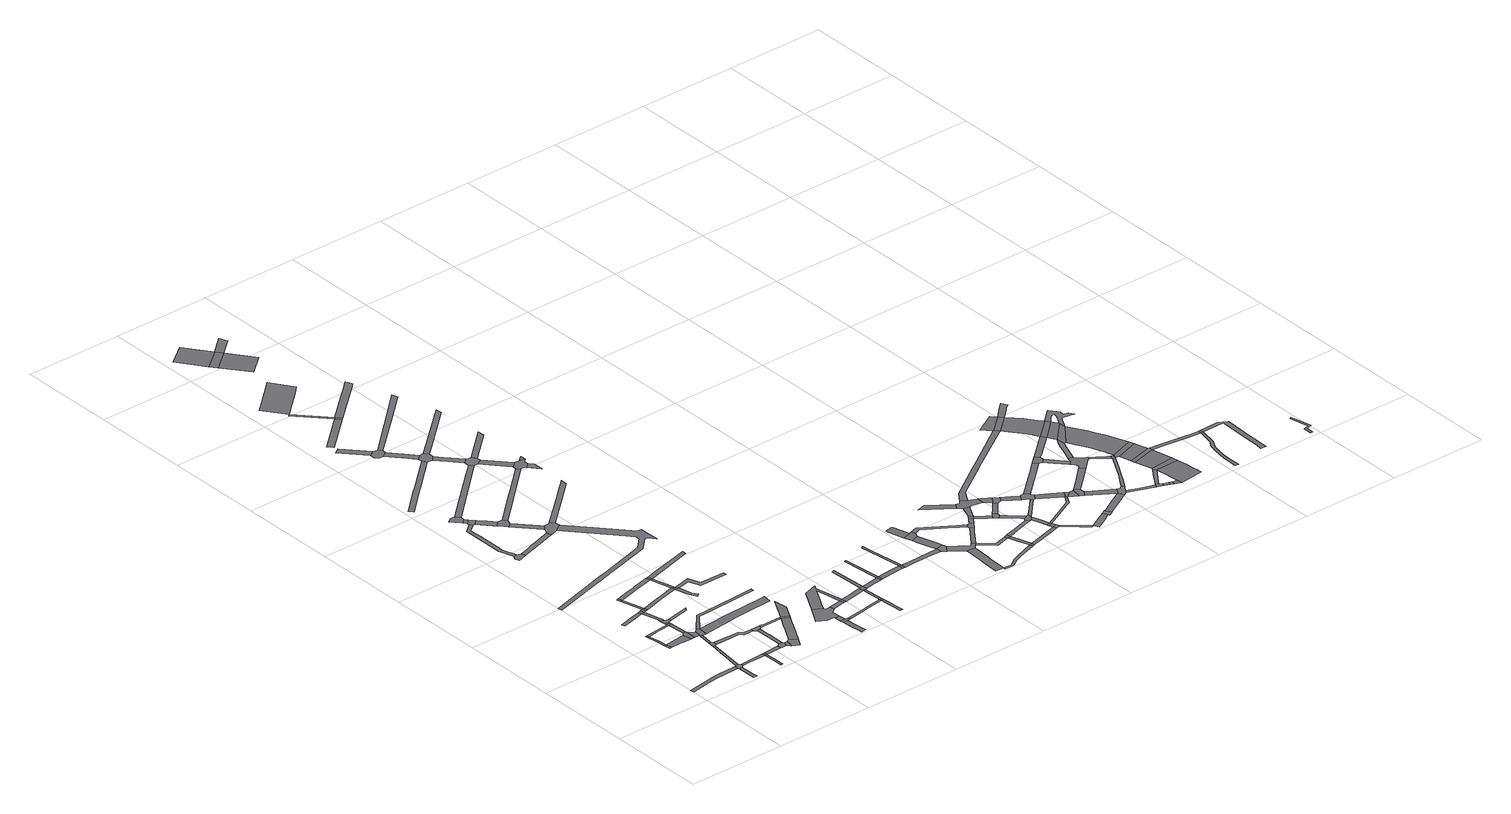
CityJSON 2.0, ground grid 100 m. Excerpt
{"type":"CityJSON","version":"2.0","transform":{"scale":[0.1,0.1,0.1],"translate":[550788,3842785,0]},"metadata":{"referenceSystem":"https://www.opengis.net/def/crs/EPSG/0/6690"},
"CityObjects":{
"road1":{"type":"Road","attributes":{"RoadStructureAttribute.sectionType":"1"},"geometry":[{"type":"MultiSurface","lod":"1","boundaries":[[[0,1,2,3,4,5,6,7,8,9,10,11,12]]]}]},
"road2":{"type":"Road","geometry":[{"type":"MultiSurface","lod":"1","boundaries":[[[13,14,15,16]]]}]},
"road3":{"type":"Road","attributes":{"RoadStructureAttribute.sectionType":"1"},"geometry":[{"type":"MultiSurface","lod":"1","boundaries":[[[17,18,19,20,21]]]}]},
"road4":{"type":"Road","attributes":{"RoadStructureAttribute.sectionType":"1"},"geometry":[{"type":"MultiSurface","lod":"1","boundaries":[[[22,23,24,25,14,13]]]}]},
"road5":{"type":"Road","geometry":[{"type":"MultiSurface","lod":"1","boundaries":[[[26,27,24,23]]]}]},
"road6":{"type":"Road","geometry":[{"type":"MultiSurface","lod":"1","boundaries":[[[28,29,12,11,19,18,30,31,32]]]}]},
"road7":{"type":"Road","attributes":{"RoadStructureAttribute.sectionType":"1"},"geometry":[{"type":"MultiSurface","lod":"1","boundaries":[[[33,34,35,36,37,13,16,38,39,40,41,42,43]]]}]},
"road8":{"type":"Road","attributes":{"RoadStructureAttribute.sectionType":"1"},"geometry":[{"type":"MultiSurface","lod":"1","boundaries":[[[44,45,28,32,46,47]]]}]},
"road9":{"type":"Road","attributes":{"RoadStructureAttribute.sectionType":"1"},"geometry":[{"type":"MultiSurface","lod":"1","boundaries":[[[48,49,50,26,23,51,52,53]]]}]},
"road10":{"type":"Road","attributes":{"RoadStructureAttribute.sectionType":"1"},"geometry":[{"type":"MultiSurface","lod":"1","boundaries":[[[54,55,56,57,58,59]]]}]},
"road11":{"type":"Road","attributes":{"RoadStructureAttribute.sectionType":"1"},"geometry":[{"type":"MultiSurface","lod":"1","boundaries":[[[60,61,62,31,30,63,64,65]]]}]},
"road12":{"type":"Road","attributes":{"RoadStructureAttribute.sectionType":"1"},"geometry":[{"type":"MultiSurface","lod":"1","boundaries":[[[66,67,68,33,43,69,70]]]}]},
"road13":{"type":"Road","geometry":[{"type":"MultiSurface","lod":"1","boundaries":[[[71,44,47,72,73,74]]]}]},
"road14":{"type":"Road","attributes":{"RoadStructureAttribute.sectionType":"1"},"geometry":[{"type":"MultiSurface","lod":"1","boundaries":[[[75,76,71,74,77,78]]]}]},
"road15":{"type":"Road","attributes":{"RoadStructureAttribute.sectionType":"1"},"geometry":[{"type":"MultiSurface","lod":"1","boundaries":[[[79,53,67,66]]]}]},
"road16":{"type":"Road","geometry":[{"type":"MultiSurface","lod":"1","boundaries":[[[70,69,80,81]]]}]},
"road17":{"type":"Road","geometry":[{"type":"MultiSurface","lod":"1","boundaries":[[[82,48,53,79]]]}]},
"road18":{"type":"Road","attributes":{"RoadStructureAttribute.sectionType":"1"},"geometry":[{"type":"MultiSurface","lod":"1","boundaries":[[[83,84,48,82]]]}]},
"road19":{"type":"Road","attributes":{"RoadStructureAttribute.sectionType":"1"},"geometry":[{"type":"MultiSurface","lod":"1","boundaries":[[[65,85,86,87,88,89,90,91]]]}]},
"road20":{"type":"Road","attributes":{"RoadStructureAttribute.sectionType":"1"},"geometry":[{"type":"MultiSurface","lod":"1","boundaries":[[[92,93,94,95,59,96,97,98,99]]]}]},
"road21":{"type":"Road","geometry":[{"type":"MultiSurface","lod":"1","boundaries":[[[98,84,83,100,101,99]]]}]},
"road22":{"type":"Road","geometry":[{"type":"MultiSurface","lod":"1","boundaries":[[[102,54,59,95]]]}]},
"road23":{"type":"Road","geometry":[{"type":"MultiSurface","lod":"1","boundaries":[[[103,81,80,75,78,104,105]]]}]},
"road24":{"type":"Road","geometry":[{"type":"MultiSurface","lod":"1","boundaries":[[[106,60,65,91]]]}]},
"road25":{"type":"Road","attributes":{"RoadStructureAttribute.sectionType":"1"},"geometry":[{"type":"MultiSurface","lod":"1","boundaries":[[[107,102,95,108]]]}]},
"road26":{"type":"Road","geometry":[{"type":"MultiSurface","lod":"1","boundaries":[[[109,107,108,110]]]}]},
"road27":{"type":"Road","attributes":{"RoadStructureAttribute.sectionType":"1"},"geometry":[{"type":"MultiSurface","lod":"1","boundaries":[[[111,112,107,109]]]}]},
"road28":{"type":"Road","geometry":[{"type":"MultiSurface","lod":"1","boundaries":[[[113,114,112,111]]]}]},
"road29":{"type":"Road","attributes":{"RoadStructureAttribute.sectionType":"1"},"geometry":[{"type":"MultiSurface","lod":"1","boundaries":[[[115,116,106,91,117,118]]]}]},
"road30":{"type":"Road","attributes":{"RoadStructureAttribute.sectionType":"1"},"geometry":[{"type":"MultiSurface","lod":"1","boundaries":[[[119,120,121,122,123,124,73,72,125,126,127,128,129,130]]]}]},
"road31":{"type":"Road","attributes":{"RoadStructureAttribute.sectionType":"1"},"geometry":[{"type":"MultiSurface","lod":"1","boundaries":[[[131,132,101,100]]]}]},
"road32":{"type":"Road","geometry":[{"type":"MultiSurface","lod":"1","boundaries":[[[133,134,135,136,137,138]]]}]},
"road33":{"type":"Road","geometry":[{"type":"MultiSurface","lod":"1","boundaries":[[[139,115,118,140,141,142,143]]]}]},
"road34":{"type":"Road","attributes":{"RoadStructureAttribute.sectionType":"1"},"geometry":[{"type":"MultiSurface","lod":"1","boundaries":[[[142,141,144,145]]]}]},
"road35":{"type":"Road","attributes":{"RoadStructureAttribute.sectionType":"1"},"geometry":[{"type":"MultiSurface","lod":"1","boundaries":[[[146,147,148,149,150,151,152,139,143]]]}]},
"road36":{"type":"Road","attributes":{"RoadStructureAttribute.sectionType":"1"},"geometry":[{"type":"MultiSurface","lod":"1","boundaries":[[[153,154,155,156,157,158,109,110,159,160,161,162]]]}]},
"road37":{"type":"Road","attributes":{"RoadStructureAttribute.sectionType":"1"},"geometry":[{"type":"MultiSurface","lod":"1","boundaries":[[[163,164,165,166,167,134,133,168,169,170,171,172]]]}]},
"road38":{"type":"Road","attributes":{"RoadStructureAttribute.sectionType":"1"},"geometry":[{"type":"MultiSurface","lod":"1","boundaries":[[[173,174,175,176,113,111,177,178,179]]]}]},
"road39":{"type":"Road","geometry":[{"type":"MultiSurface","lod":"1","boundaries":[[[180,145,144,181,182]]]}]},
"road40":{"type":"Road","geometry":[{"type":"MultiSurface","lod":"1","boundaries":[[[130,129,150,149,183,184]]]}]},
"road41":{"type":"Road","geometry":[{"type":"MultiSurface","lod":"1","boundaries":[[[185,186,187,188,189,190]]]}]},
"road42":{"type":"Road","attributes":{"RoadStructureAttribute.sectionType":"1"},"geometry":[{"type":"MultiSurface","lod":"1","boundaries":[[[191,192,193,194,195,196,197,198,199,105,104]]]}]},
"road43":{"type":"Road","attributes":{"RoadStructureAttribute.sectionType":"1"},"geometry":[{"type":"MultiSurface","lod":"1","boundaries":[[[200,201,202,203,204,205,206,207,103,105]]]}]},
"road44":{"type":"Road","attributes":{"RoadStructureAttribute.sectionType":"1"},"geometry":[{"type":"MultiSurface","lod":"1","boundaries":[[[188,187,208,209]]]}]},
"road45":{"type":"Road","attributes":{"RoadStructureAttribute.sectionType":"1"},"geometry":[{"type":"MultiSurface","lod":"1","boundaries":[[[210,211,212,138,137,213,214,215]]]}]},
"road46":{"type":"Road","geometry":[{"type":"MultiSurface","lod":"1","boundaries":[[[209,208,163,172,216,217]]]}]},
"road47":{"type":"Road","attributes":{"RoadStructureAttribute.sectionType":"1"},"geometry":[{"type":"MultiSurface","lod":"1","boundaries":[[[218,219,184,183,220,221,222]]]}]},
"road48":{"type":"Road","attributes":{"RoadStructureAttribute.sectionType":"1"},"geometry":[{"type":"MultiSurface","lod":"1","boundaries":[[[221,223,224,225,226,180,182,227,228,229,230]]]}]},
"road49":{"type":"Road","attributes":{"RoadStructureAttribute.sectionType":"1"},"geometry":[{"type":"MultiSurface","lod":"1","boundaries":[[[231,232,233,234,235,236,237,238,239,240,241,242,243,244,245,246,247,248,249,250,251,252]]]}]},
"road50":{"type":"Road","geometry":[{"type":"MultiSurface","lod":"1","boundaries":[[[162,253,254,255,256,257,258,259,260,261,262]]]}]},
"road51":{"type":"Road","geometry":[{"type":"MultiSurface","lod":"1","boundaries":[[[153,162,262,263]]]}]},
"road52":{"type":"Road","attributes":{"RoadStructureAttribute.sectionType":"1"},"geometry":[{"type":"MultiSurface","lod":"1","boundaries":[[[179,153,263,264]]]}]},
"road53":{"type":"Road","geometry":[{"type":"MultiSurface","lod":"1","boundaries":[[[265,173,179,264]]]}]},
"road54":{"type":"Road","attributes":{"RoadStructureAttribute.sectionType":"1"},"geometry":[{"type":"MultiSurface","lod":"1","boundaries":[[[266,217,216,267,268,269]]]}]},
"road55":{"type":"Road","geometry":[{"type":"MultiSurface","lod":"1","boundaries":[[[262,261,270]]]}]},
"road56":{"type":"Road","geometry":[{"type":"MultiSurface","lod":"1","boundaries":[[[271,269,268,272,273,274,275,276]]]}]},
"road57":{"type":"Road","geometry":[{"type":"MultiSurface","lod":"1","boundaries":[[[277,222,221,230,278]]]}]},
"road58":{"type":"Road","attributes":{"RoadStructureAttribute.sectionType":"1"},"geometry":[{"type":"MultiSurface","lod":"1","boundaries":[[[279,274,273,280,281]]]}]},
"road59":{"type":"Road","attributes":{"RoadStructureAttribute.sectionType":"1"},"geometry":[{"type":"MultiSurface","lod":"1","boundaries":[[[282,283,284,285,286,287,288,289,290,291,292,293]]]}]},
"road60":{"type":"Road","attributes":{"RoadStructureAttribute.sectionType":"1"},"geometry":[{"type":"MultiSurface","lod":"1","boundaries":[[[294,295,277,278]]]}]},
"road61":{"type":"Road","attributes":{"RoadStructureAttribute.sectionType":"1"},"geometry":[{"type":"MultiSurface","lod":"1","boundaries":[[[296,297,298,299,300,301,302,303,263,262,270]]]}]},
"road62":{"type":"Road","geometry":[{"type":"MultiSurface","lod":"1","boundaries":[[[304,305,281,280,306,210,215,307,242,241,308]]]}]},
"road63":{"type":"Road","attributes":{"RoadStructureAttribute.sectionType":"1"},"geometry":[{"type":"MultiSurface","lod":"1","boundaries":[[[309,310,311,265,264]]]}]},
"road64":{"type":"Road","attributes":{"RoadStructureAttribute.sectionType":"1"},"geometry":[{"type":"MultiSurface","lod":"1","boundaries":[[[312,313,314,315,316,317,318,319,320]]]}]},
"road65":{"type":"Road","geometry":[{"type":"MultiSurface","lod":"1","boundaries":[[[321,322,323,324,325,326,327,328,329,330,331,332,333]]]}]},
"road66":{"type":"Road","attributes":{"RoadStructureAttribute.sectionType":"1"},"geometry":[{"type":"MultiSurface","lod":"1","boundaries":[[[334,335,336,337,190,189,338,339,340,341]]]}]},
"road67":{"type":"Road","attributes":{"RoadStructureAttribute.sectionType":"1"},"geometry":[{"type":"MultiSurface","lod":"1","boundaries":[[[327,326,342,343]]]}]},
"road68":{"type":"Road","geometry":[{"type":"MultiSurface","lod":"1","boundaries":[[[342,316,315,344,345,343]]]}]},
"road69":{"type":"Road","attributes":{"RoadStructureAttribute.sectionType":"1"},"geometry":[{"type":"MultiSurface","lod":"1","boundaries":[[[346,347,348,349]]]}]},
"road70":{"type":"Road","geometry":[{"type":"MultiSurface","lod":"1","boundaries":[[[349,348,350,351,352,353,354,355]]]}]},
"road71":{"type":"Road","attributes":{"RoadStructureAttribute.sectionType":"1"},"geometry":[{"type":"MultiSurface","lod":"1","boundaries":[[[356,357,358,359,360,276,275,361,362,363,364,365]]]}]},
"road72":{"type":"Road","attributes":{"RoadStructureAttribute.sectionType":"1"},"geometry":[{"type":"MultiSurface","lod":"1","boundaries":[[[366,367,368,369,370,371,321,333,372,373,374,375,376,377,378]]]}]},
"road73":{"type":"Road","attributes":{"RoadStructureAttribute.sectionType":"1"},"geometry":[{"type":"MultiSurface","lod":"1","boundaries":[[[377,379,331,330,380,381]]]}]},
"road74":{"type":"Road","attributes":{"RoadStructureAttribute.sectionType":"1"},"geometry":[{"type":"MultiSurface","lod":"1","boundaries":[[[382,353,352,383,384,385]]]}]},
"road75":{"type":"Road","attributes":{"RoadStructureAttribute.sectionType":"1"},"geometry":[{"type":"MultiSurface","lod":"1","boundaries":[[[386,387,388,389]]]}]},
"road76":{"type":"Road","attributes":{"RoadStructureAttribute.sectionType":"1"},"geometry":[{"type":"MultiSurface","lod":"1","boundaries":[[[390,391,392,345,344,393,394,395]]]}]},
"road77":{"type":"Road","geometry":[{"type":"MultiSurface","lod":"1","boundaries":[[[378,377,381,396]]]}]},
"road78":{"type":"Road","geometry":[{"type":"MultiSurface","lod":"1","boundaries":[[[397,385,384,282,293,398,399,400]]]}]},
"road79":{"type":"Road","attributes":{"RoadStructureAttribute.sectionType":"1"},"geometry":[{"type":"MultiSurface","lod":"1","boundaries":[[[401,402,403,404,405,406,407,408,304,308]]]}]},
"road80":{"type":"Road","attributes":{"RoadStructureAttribute.sectionType":"1"},"geometry":[{"type":"MultiSurface","lod":"1","boundaries":[[[409,410,386,411]]]}]},
"road81":{"type":"Road","attributes":{"RoadStructureAttribute.sectionType":"1"},"geometry":[{"type":"MultiSurface","lod":"1","boundaries":[[[412,399,398,413,414,415]]]}]},
"road82":{"type":"Road","attributes":{"RoadStructureAttribute.sectionType":"1"},"geometry":[{"type":"MultiSurface","lod":"1","boundaries":[[[416,417,378,396,418,419]]]}]},
"road83":{"type":"Road","attributes":{"function":"2","RoadStructureAttribute.sectionType":"1"},"geometry":[{"type":"MultiSurface","lod":"1","boundaries":[[[420,421,422,423,424,425,409]]]}]},
"road84":{"type":"Road","geometry":[{"type":"MultiSurface","lod":"1","boundaries":[[[411,386,389,426]]]}]},
"road85":{"type":"Road","attributes":{"RoadStructureAttribute.sectionType":"1"},"geometry":[{"type":"MultiSurface","lod":"1","boundaries":[[[427,428,429,395,430,431,432,433]]]}]},
"road86":{"type":"Road","geometry":[{"type":"MultiSurface","lod":"1","boundaries":[[[434,415,414,334,341,435,436,437,438]]]}]},
"road87":{"type":"Road","geometry":[{"type":"MultiSurface","lod":"1","boundaries":[[[439,390,395,429]]]}]},
"road88":{"type":"Road","attributes":{"RoadStructureAttribute.sectionType":"1"},"geometry":[{"type":"MultiSurface","lod":"1","boundaries":[[[440,441,442,419,443,444,390,439]]]}]},
"road89":{"type":"Road","attributes":{"RoadStructureAttribute.sectionType":"1"},"geometry":[{"type":"MultiSurface","lod":"1","boundaries":[[[436,435,445,446]]]}]},
"road90":{"type":"Road","geometry":[{"type":"MultiSurface","lod":"1","boundaries":[[[447,448,416,419,442,449]]]}]},
"road91":{"type":"Road","attributes":{"RoadStructureAttribute.sectionType":"1"},"geometry":[{"type":"MultiSurface","lod":"1","boundaries":[[[450,451,452,453,454,455,355,354]]]}]},
"road92":{"type":"Road","attributes":{"function":"2","RoadStructureAttribute.sectionType":"1"},"geometry":[{"type":"MultiSurface","lod":"1","boundaries":[[[456,457,458,459]]]}]},
"road93":{"type":"Road","attributes":{"RoadStructureAttribute.sectionType":"1"},"geometry":[{"type":"MultiSurface","lod":"1","boundaries":[[[460,461,462,463,448,447]]]}]},
"road94":{"type":"Road","geometry":[{"type":"MultiSurface","lod":"1","boundaries":[[[446,445,356,365,464,465,466,467,468,469,470]]]}]},
"road95":{"type":"Road","geometry":[{"type":"MultiSurface","lod":"1","boundaries":[[[459,458,471,472]]]}]},
"road96":{"type":"Road","attributes":{"RoadStructureAttribute.sectionType":"1"},"geometry":[{"type":"MultiSurface","lod":"1","boundaries":[[[473,447,449,474,475]]]}]},
"road97":{"type":"Road","attributes":{"RoadStructureAttribute.sectionType":"1"},"geometry":[{"type":"MultiSurface","lod":"1","boundaries":[[[476,477,467,466]]]}]},
"road98":{"type":"Road","attributes":{"RoadStructureAttribute.sectionType":"1"},"geometry":[{"type":"MultiSurface","lod":"1","boundaries":[[[478,479,480,481,397,400]]]}]},
"road99":{"type":"Road","attributes":{"RoadStructureAttribute.sectionType":"1"},"geometry":[{"type":"MultiSurface","lod":"1","boundaries":[[[482,483,438,437]]]}]},
"road100":{"type":"Road","attributes":{"RoadStructureAttribute.sectionType":"1"},"geometry":[{"type":"MultiSurface","lod":"1","boundaries":[[[484,485,486,487,488,489,490,491,411,426]]]}]},
"road101":{"type":"Road","attributes":{"RoadStructureAttribute.sectionType":"1"},"geometry":[{"type":"MultiSurface","lod":"1","boundaries":[[[492,470,469]]]}]},
"road102":{"type":"Road","attributes":{"function":"2","RoadStructureAttribute.sectionType":"1"},"geometry":[{"type":"MultiSurface","lod":"1","boundaries":[[[493,494,472,471]]]}]},
"road103":{"type":"Road","geometry":[{"type":"MultiSurface","lod":"1","boundaries":[[[473,475,495,496]]]}]},
"road104":{"type":"Road","attributes":{"RoadStructureAttribute.sectionType":"1"},"geometry":[{"type":"MultiSurface","lod":"1","boundaries":[[[497,498,499,500,473,496]]]}]},
"road105":{"type":"Road","attributes":{"RoadStructureAttribute.sectionType":"1"},"geometry":[{"type":"MultiSurface","lod":"1","boundaries":[[[501,502,459,472]]]}]},
"road106":{"type":"Road","attributes":{"RoadStructureAttribute.sectionType":"1"},"geometry":[{"type":"MultiSurface","lod":"1","boundaries":[[[503,504,505,496,495,506,507,508]]]}]},
"road107":{"type":"Road","geometry":[{"type":"MultiSurface","lod":"1","boundaries":[[[503,508,509,510]]]}]},
"road108":{"type":"Road","attributes":{"RoadStructureAttribute.sectionType":"1"},"geometry":[{"type":"MultiSurface","lod":"1","boundaries":[[[511,512,513,514,515,516,503,510]]]}]},
"road109":{"type":"Road","attributes":{"RoadStructureAttribute.sectionType":"1"},"geometry":[{"type":"MultiSurface","lod":"1","boundaries":[[[517,518,510,509,519,520,521]]]}]},
"road110":{"type":"Road","geometry":[{"type":"MultiSurface","lod":"1","boundaries":[[[522,523,517,521,524,525,526]]]}]},
"road111":{"type":"Road","attributes":{"RoadStructureAttribute.sectionType":"1"},"geometry":[{"type":"MultiSurface","lod":"1","boundaries":[[[527,528,529,530,531,532,517,523]]]}]},
"road112":{"type":"Road","attributes":{"RoadStructureAttribute.sectionType":"1"},"geometry":[{"type":"MultiSurface","lod":"1","boundaries":[[[533,534,535,536,537,538,539]]]}]},
"road113":{"type":"Road","geometry":[{"type":"MultiSurface","lod":"1","boundaries":[[[540,541,539,538,542,530,529,543,544]]]}]},
"road114":{"type":"Road","attributes":{"RoadStructureAttribute.sectionType":"1"},"geometry":[{"type":"MultiSurface","lod":"1","boundaries":[[[545,546,547,548,549,550,551,552]]]}]},
"road115":{"type":"Road","geometry":[{"type":"MultiSurface","lod":"1","boundaries":[[[553,554,526,525,545,552,555,556,557]]]}]},
"road116":{"type":"Road","attributes":{"RoadStructureAttribute.sectionType":"1"},"geometry":[{"type":"MultiSurface","lod":"1","boundaries":[[[558,559,560,561,562,549,563,564,565,566,567,568]]]}]},
"road117":{"type":"Road","attributes":{"RoadStructureAttribute.sectionType":"1"},"geometry":[{"type":"MultiSurface","lod":"1","boundaries":[[[569,570,571,540,544,572,573,574,575,576]]]}]},
"road118":{"type":"Road","attributes":{"RoadStructureAttribute.sectionType":"1"},"geometry":[{"type":"MultiSurface","lod":"1","boundaries":[[[577,578,557,556,579,580]]]}]},
"road119":{"type":"Road","attributes":{"RoadStructureAttribute.sectionType":"1"},"geometry":[{"type":"MultiSurface","lod":"1","boundaries":[[[581,582,556,555,583,584,585,586,587]]]}]},
"road120":{"type":"Road","geometry":[{"type":"MultiSurface","lod":"1","boundaries":[[[588,576,575,577,580,589]]]}]},
"road121":{"type":"Road","geometry":[{"type":"MultiSurface","lod":"1","boundaries":[[[590,587,586,591]]]}]},
"road122":{"type":"Road","attributes":{"RoadStructureAttribute.sectionType":"1"},"geometry":[{"type":"MultiSurface","lod":"1","boundaries":[[[592,593,591,586,594,595,558,596]]]}]},
"road123":{"type":"Road","geometry":[{"type":"MultiSurface","lod":"1","boundaries":[[[596,558,568,597]]]}]},
"road124":{"type":"Road","attributes":{"RoadStructureAttribute.sectionType":"1"},"geometry":[{"type":"MultiSurface","lod":"1","boundaries":[[[598,599,588,589,600]]]}]},
"road125":{"type":"Road","attributes":{"RoadStructureAttribute.sectionType":"1"},"geometry":[{"type":"MultiSurface","lod":"1","boundaries":[[[601,602,603,604]]]}]},
"road126":{"type":"Road","geometry":[{"type":"MultiSurface","lod":"1","boundaries":[[[605,598,600,606]]]}]},
"road127":{"type":"Road","attributes":{"RoadStructureAttribute.sectionType":"1"},"geometry":[{"type":"MultiSurface","lod":"1","boundaries":[[[607,608,606,600,609,610,611]]]}]},
"road128":{"type":"Road","attributes":{"RoadStructureAttribute.sectionType":"1"},"geometry":[{"type":"MultiSurface","lod":"1","boundaries":[[[612,613,614,605,606,615,616]]]}]},
"road129":{"type":"Road","attributes":{"RoadStructureAttribute.sectionType":"1"},"geometry":[{"type":"MultiSurface","lod":"1","boundaries":[[[617,618,619,620,590,591,621,622,623]]]}]},
"road130":{"type":"Road","attributes":{"RoadStructureAttribute.sectionType":"1"},"geometry":[{"type":"MultiSurface","lod":"1","boundaries":[[[624,625,596,597,626,627,628]]]}]},
"road131":{"type":"Road","geometry":[{"type":"MultiSurface","lod":"1","boundaries":[[[629,611,610,630,631,632]]]}]},
"road132":{"type":"Road","geometry":[{"type":"MultiSurface","lod":"1","boundaries":[[[633,634,604,603,635,612,616,636,637,638,639,640]]]}]},
"road133":{"type":"Road","attributes":{"RoadStructureAttribute.sectionType":"1"},"geometry":[{"type":"MultiSurface","lod":"1","boundaries":[[[641,642,631,630,643,644,645,646,647]]]}]},
"road134":{"type":"Road","attributes":{"RoadStructureAttribute.sectionType":"1"},"geometry":[{"type":"MultiSurface","lod":"1","boundaries":[[[648,649,629,632,650,651]]]}]},
"road135":{"type":"Road","geometry":[{"type":"MultiSurface","lod":"1","boundaries":[[[652,647,646,617,623,653]]]}]},
"road136":{"type":"Road","geometry":[{"type":"MultiSurface","lod":"1","boundaries":[[[654,655,656,657]]]}]},
"road137":{"type":"Road","attributes":{"RoadStructureAttribute.sectionType":"1"},"geometry":[{"type":"MultiSurface","lod":"1","boundaries":[[[658,653,623,659,655,654]]]}]},
"road138":{"type":"Road","attributes":{"RoadStructureAttribute.sectionType":"1"},"geometry":[{"type":"MultiSurface","lod":"1","boundaries":[[[657,656,660,624,661]]]}]},
"road139":{"type":"Road","geometry":[{"type":"MultiSurface","lod":"1","boundaries":[[[662,661,624,628,663,664]]]}]},
"road140":{"type":"Road","attributes":{"RoadStructureAttribute.sectionType":"1"},"geometry":[{"type":"MultiSurface","lod":"1","boundaries":[[[665,666,667,639,638,668,669,670]]]}]},
"road141":{"type":"Road","geometry":[{"type":"MultiSurface","lod":"1","boundaries":[[[670,669,648,651,671,672]]]}]},
"road142":{"type":"Road","attributes":{"RoadStructureAttribute.sectionType":"1"},"geometry":[{"type":"MultiSurface","lod":"1","boundaries":[[[673,664,663,674,675,676]]]}]},
"road143":{"type":"Road","attributes":{"RoadStructureAttribute.sectionType":"1"},"geometry":[{"type":"MultiSurface","lod":"1","boundaries":[[[677,678,652,653,679,680]]]}]},
"road144":{"type":"Road","attributes":{"RoadStructureAttribute.sectionType":"1"},"geometry":[{"type":"MultiSurface","lod":"1","boundaries":[[[681,672,671,682,683,684]]]}]},
"road145":{"type":"Road","attributes":{"RoadStructureAttribute.sectionType":"1"},"geometry":[{"type":"MultiSurface","lod":"1","boundaries":[[[685,686,687,688,689,654,657,690,691,692,693]]]}]},
"road146":{"type":"Road","geometry":[{"type":"MultiSurface","lod":"1","boundaries":[[[694,684,683,695,696,677,680,697,698,699,700,701]]]}]},
"road147":{"type":"Road","attributes":{"function":"3","RoadStructureAttribute.sectionType":"1"},"geometry":[{"type":"MultiSurface","lod":"1","boundaries":[[[702,676,703,704,705,706,707]]]}]},
"road148":{"type":"Road","attributes":{"RoadStructureAttribute.sectionType":"1"},"geometry":[{"type":"MultiSurface","lod":"1","boundaries":[[[708,698,697,709,685,710]]]}]},
"road149":{"type":"Road","geometry":[{"type":"MultiSurface","lod":"1","boundaries":[[[711,702,707,712,713,714,715]]]}]},
"road150":{"type":"Road","attributes":{"RoadStructureAttribute.sectionType":"1"},"geometry":[{"type":"MultiSurface","lod":"1","boundaries":[[[716,717,718,719,633,640,720,721,722,723]]]}]},
"road151":{"type":"Road","geometry":[{"type":"MultiSurface","lod":"1","boundaries":[[[710,685,693,724]]]}]},
"road152":{"type":"Road","geometry":[{"type":"MultiSurface","lod":"1","boundaries":[[[725,724,693,726]]]}]},
"road153":{"type":"Road","attributes":{"RoadStructureAttribute.sectionType":"1"},"geometry":[{"type":"MultiSurface","lod":"1","boundaries":[[[727,728,694,701,729,730]]]}]},
"road154":{"type":"Road","attributes":{"RoadStructureAttribute.sectionType":"1"},"geometry":[{"type":"MultiSurface","lod":"1","boundaries":[[[731,725,726,732,733,734]]]}]},
"road155":{"type":"Road","attributes":{"RoadStructureAttribute.sectionType":"1"},"geometry":[{"type":"MultiSurface","lod":"1","boundaries":[[[735,736,715,714,737,738,739]]]}]},
"road156":{"type":"Road","attributes":{"RoadStructureAttribute.sectionType":"1"},"geometry":[{"type":"MultiSurface","lod":"1","boundaries":[[[740,733,732,735,741]]]}]},
"road157":{"type":"Road","attributes":{"RoadStructureAttribute.sectionType":"1"},"geometry":[{"type":"MultiSurface","lod":"1","boundaries":[[[742,743,731,734,744,745,746]]]}]},
"road158":{"type":"Road","geometry":[{"type":"MultiSurface","lod":"1","boundaries":[[[747,748,741,735,739,749,750,751]]]}]},
"road159":{"type":"Road","geometry":[{"type":"MultiSurface","lod":"1","boundaries":[[[752,753,754,727,730,755,756,757]]]}]},
"road160":{"type":"Road","attributes":{"RoadStructureAttribute.sectionType":"1"},"geometry":[{"type":"MultiSurface","lod":"1","boundaries":[[[758,756,755,759,760,761]]]}]},
"road161":{"type":"Road","attributes":{"RoadStructureAttribute.sectionType":"1"},"geometry":[{"type":"MultiSurface","lod":"1","boundaries":[[[762,750,749,763,764,765]]]}]},
"road162":{"type":"Road","geometry":[{"type":"MultiSurface","lod":"1","boundaries":[[[766,761,760,767,768,742,746,769,770,771,772,773,774,775,776]]]}]},
"road163":{"type":"Road","attributes":{"RoadStructureAttribute.sectionType":"1"},"geometry":[{"type":"MultiSurface","lod":"1","boundaries":[[[777,752,757,778,779]]]}]},
"road164":{"type":"Road","attributes":{"RoadStructureAttribute.sectionType":"1"},"geometry":[{"type":"MultiSurface","lod":"1","boundaries":[[[780,781,782,783,784,785,747,751,786,787,788,789,790]]]}]},
"road165":{"type":"Road","geometry":[{"type":"MultiSurface","lod":"1","boundaries":[[[791,765,764,792,793,794]]]}]},
"road166":{"type":"Road","attributes":{"function":"2","RoadStructureAttribute.sectionType":"1"},"geometry":[{"type":"MultiSurface","lod":"1","boundaries":[[[795,796,797,716,798]]]}]},
"road167":{"type":"Road","attributes":{"RoadStructureAttribute.sectionType":"1"},"geometry":[{"type":"MultiSurface","lod":"1","boundaries":[[[799,800,801,802,766,776,803,804,805]]]}]},
"road168":{"type":"Road","attributes":{"RoadStructureAttribute.sectionType":"1"},"geometry":[{"type":"MultiSurface","lod":"1","boundaries":[[[806,793,792,807,808,809]]]}]},
"road169":{"type":"Road","geometry":[{"type":"MultiSurface","lod":"1","boundaries":[[[810,809,808,811,812,813]]]}]},
"road170":{"type":"Road","geometry":[{"type":"MultiSurface","lod":"1","boundaries":[[[798,716,723,814]]]}]},
"road171":{"type":"Road","attributes":{"RoadStructureAttribute.sectionType":"1"},"geometry":[{"type":"MultiSurface","lod":"1","boundaries":[[[815,816,770,769,817,818,819,820,821,822]]]}]},
"road172":{"type":"Road","attributes":{"RoadStructureAttribute.sectionType":"1"},"geometry":[{"type":"MultiSurface","lod":"1","boundaries":[[[823,824,825,791,794,826,827,828]]]}]},
"road173":{"type":"Road","attributes":{"RoadStructureAttribute.sectionType":"1"},"geometry":[{"type":"MultiSurface","lod":"1","boundaries":[[[829,813,812,830,831]]]}]},
"road174":{"type":"Road","geometry":[{"type":"MultiSurface","lod":"1","boundaries":[[[832,822,821,780,790,833,834]]]}]},
"road175":{"type":"Road","attributes":{"function":"2","RoadStructureAttribute.sectionType":"1"},"geometry":[{"type":"MultiSurface","lod":"1","boundaries":[[[835,836,814,723,837,838,839,777,840]]]}]},
"road176":{"type":"Road","attributes":{"RoadStructureAttribute.sectionType":"1"},"geometry":[{"type":"MultiSurface","lod":"1","boundaries":[[[841,834,833]]]}]},
"road177":{"type":"Road","geometry":[{"type":"MultiSurface","lod":"1","boundaries":[[[840,777,779,842]]]}]},
"road178":{"type":"Road","geometry":[{"type":"MultiSurface","lod":"1","boundaries":[[[843,844,845,842,779,846,799,847]]]}]},
"road179":{"type":"Road","geometry":[{"type":"MultiSurface","lod":"1","boundaries":[[[847,799,805,848,849]]]}]},
"road180":{"type":"Road","geometry":[{"type":"MultiSurface","lod":"1","boundaries":[[[850,851,852,853,854,828,855,856,831,830,857]]]}]},
"road181":{"type":"Road","attributes":{"RoadStructureAttribute.sectionType":"1"},"geometry":[{"type":"MultiSurface","lod":"1","boundaries":[[[858,859,860,861,862,863,798,814]]]}]},
"road182":{"type":"Road","geometry":[{"type":"MultiSurface","lod":"1","boundaries":[[[864,865,866,823,828,854]]]}]},
"road183":{"type":"Road","attributes":{"function":"2","RoadStructureAttribute.sectionType":"1"},"geometry":[{"type":"MultiSurface","lod":"1","boundaries":[[[867,868,869,870,871,849,848,872,873,874,875,876,877,841,878]]]}]},
"road184":{"type":"Road","geometry":[{"type":"MultiSurface","lod":"1","boundaries":[[[878,841,833,879,880]]]}]},
"road185":{"type":"Road","attributes":{"function":"2","RoadStructureAttribute.sectionType":"1"},"geometry":[{"type":"MultiSurface","lod":"1","boundaries":[[[881,882,883,884,865,864]]]}]},
"road186":{"type":"Road","geometry":[{"type":"MultiSurface","lod":"1","boundaries":[[[885,886,884,883,887]]]}]},
"road187":{"type":"Road","attributes":{"RoadStructureAttribute.sectionType":"1"},"geometry":[{"type":"MultiSurface","lod":"1","boundaries":[[[888,880,879,889,886,885]]]}]},
"road188":{"type":"Road","geometry":[{"type":"MultiSurface","lod":"1","boundaries":[[[890,891,892,893,894,895,896,897,898,899,900,901,902,903,840,842,904,905,906,907,908,909,910,911,912,913,914,915,916,917,847,849]]]}]},
"road189":{"type":"Road","attributes":{"RoadStructureAttribute.sectionType":"1"},"geometry":[{"type":"MultiSurface","lod":"1","boundaries":[[[918,919,920,887,883,921,922,923,924]]]}]},
"road190":{"type":"Road","attributes":{"RoadStructureAttribute.sectionType":"1"},"geometry":[{"type":"MultiSurface","lod":"1","boundaries":[[[923,925,926,927,928,929,930,931,932,933,934,935,936,937,938,939,940,941,942,943]]]}]},
"road191":{"type":"Road","geometry":[{"type":"MultiSurface","lod":"1","boundaries":[[[924,923,943,944]]]}]},
"road192":{"type":"Road","attributes":{"RoadStructureAttribute.sectionType":"1"},"geometry":[{"type":"MultiSurface","lod":"1","boundaries":[[[945,946,947,948,949,950,944,943,951,952,953,954,955,956,957]]]}]},
"road193":{"type":"Road","attributes":{"RoadStructureAttribute.sectionType":"1"},"geometry":[{"type":"MultiSurface","lod":"1","boundaries":[[[958,959,960,961,962,963,964,965,966,967]]]}]}
},
"vertices":[
[524,275,0],[480,274,0],[377,273,0],[288,265,0],[200,254,0],[3,220,0],[11,181,0],[203,214,0],[305,225,0],[383,231,0],[529,234,0],[560,235,0],[557,275,0],
[333,945,0],[311,940,0],[316,874,0],[339,876,0],
[598,95,0],[595,223,0],[561,222,0],[567,35,0],[600,30,0],
[320,1034,0],[304,1145,0],[286,1142,0],[300,1030,0],
[301,1170,0],[283,1167,0],
[575,290,0],[568,284,0],[623,246,0],[622,273,0],[602,288,0],
[546,967,0],[510,963,0],[475,960,0],[459,958,0],[453,957,0],[429,883,0],[461,883,0],[471,882,0],[499,882,0],[500,882,0],[567,880,0],
[626,659,0],[610,544,0],[628,489,0],[649,656,0],
[551,1200,0],[506,1194,0],[427,1185,0],[430,1161,0],[494,1169,0],[556,1177,0],
[491,1516,0],[414,1496,0],[249,1453,0],[259,1417,0],[413,1457,0],[500,1479,0],
[878,289,0],[789,283,0],[696,278,0],[706,248,0],[777,250,0],[880,253,0],
[602,1004,0],[575,1002,0],[556,980,0],[600,879,0],[603,988,0],
[635,726,0],[671,668,0],[676,706,0],[658,723,0],
[654,862,0],[642,772,0],[661,745,0],[677,858,0],
[593,1179,0],
[656,878,0],[668,941,0],
[591,1202,0],
[591,1217,0],[550,1215,0],
[883,129,0],[885,42,0],[885,41,0],[904,41,0],[903,55,0],[902,128,0],[900,253,0],
[582,1305,0],[574,1336,0],[541,1465,0],[535,1487,0],[513,1434,0],[545,1317,0],[547,1279,0],[585,1272,0],
[627,1226,0],[620,1255,0],
[525,1525,0],
[701,978,0],[719,863,0],[726,956,0],
[898,290,0],
[552,1532,0],[567,1496,0],
[577,1535,0],[587,1501,0],
[518,1762,0],[495,1759,0],
[506,1804,0],[485,1798,0],
[1065,300,0],[927,292,0],[942,255,0],[1066,260,0],
[997,664,0],[988,664,0],[964,688,0],[953,699,0],[949,699,0],[688,706,0],[714,668,0],[931,666,0],[964,634,0],[1039,635,0],[1066,635,0],[1066,664,0],
[840,1275,0],[860,1310,0],
[308,2939,0],[273,2936,0],[249,2901,0],[263,2854,0],[357,2883,0],[344,2927,0],
[1097,323,0],[1082,261,0],[1127,263,0],[1142,306,0],[1132,318,0],
[1160,228,0],[1179,306,0],
[1132,348,0],[1132,495,0],[1131,568,0],[1131,616,0],[1094,613,0],[1094,595,0],[1095,492,0],
[981,1646,0],[941,1635,0],[848,1609,0],[793,1594,0],[683,1564,0],[610,1544,0],[663,1521,0],[806,1560,0],[879,1580,0],[987,1609,0],
[309,3594,0],[225,3523,0],[225,3414,0],[225,3088,0],[225,3081,0],[262,3091,0],[262,3108,0],[261,3381,0],[260,3509,0],[340,3572,0],
[915,1913,0],[753,1870,0],[719,1861,0],[642,1840,0],[727,1818,0],[752,1824,0],[926,1871,0],
[1207,321,0],[1229,190,0],[1279,281,0],
[1151,636,0],[1159,664,0],
[260,3781,0],[205,3746,0],[288,3654,0],[336,3697,0],[338,3737,0],[300,3779,0],
[1066,899,0],[1071,900,0],[1216,911,0],[1501,927,0],[1506,976,0],[1510,1014,0],[1468,1012,0],[1070,990,0],[1032,986,0],
[859,1120,0],[977,1126,0],[1330,1145,0],[1503,1154,0],[1503,1182,0],[1302,1172,0],[965,1156,0],[851,1150,0],
[314,3624,0],[362,3667,0],
[740,3054,0],[495,2976,0],[443,2959,0],[442,2909,0],[505,2928,0],[755,3005,0],
[355,3572,0],[406,3618,0],
[1193,656,0],[1181,664,0],[1170,636,0],[1386,638,0],[1386,660,0],
[1319,520,0],[1304,493,0],[1293,473,0],[1266,427,0],[1368,441,0],[1390,481,0],[1421,536,0],[1456,599,0],
[426,2092,0],[624,2148,0],[659,2157,0],[758,2185,0],[1212,2311,0],[1333,2425,0],[1363,2422,0],[1419,2360,0],[1412,2570,0],[1377,2572,0],[917,3088,0],[835,3029,0],[1243,2568,0],[1300,2504,0],[1296,2457,0],[1194,2353,0],[759,2234,0],[650,2204,0],[616,2195,0],[427,2141,0],[5,2019,0],[17,1978,0],
[1030,1462,0],[1048,1422,0],[1060,1405,0],[1069,1392,0],[1071,1394,0],[1096,1415,0],[1078,1445,0],[1063,1472,0],[1032,1602,0],[1031,1602,0],
[1014,1634,0],
[951,1868,0],
[938,1919,0],
[471,3545,0],[464,3449,0],[484,3426,0],[536,3471,0],
[1033,1602,0],
[575,3470,0],[529,3376,0],[555,3346,0],[601,3387,0],[616,3435,0],[583,3469,0],
[1398,661,0],[1468,622,0],
[774,3197,0],[764,3111,0],[806,3162,0],
[684,4683,0],[586,4594,0],[399,4426,0],[336,4368,0],[320,4355,0],[51,4112,0],[85,4074,0],[362,4325,0],[374,4336,0],[424,4381,0],[571,4513,0],[711,4640,0],
[1545,760,0],[1526,889,0],
[1161,1633,0],[1194,1544,0],[1205,1514,0],[1282,1513,0],[1495,1511,0],[1490,1549,0],[1237,1549,0],[1193,1676,0],
[874,3174,0],[861,3162,0],[764,3096,0],[771,3010,0],[909,3135,0],
[1450,2006,0],[1450,2053,0],[1051,1949,0],
[1830,36,0],[1826,74,0],[1818,147,0],[1807,237,0],[1761,234,0],[1768,145,0],[1775,55,0],[1779,8,0],[1832,18,0],
[1684,579,0],[1613,450,0],[1586,404,0],[1676,354,0],[1751,349,0],[1752,338,0],[1801,342,0],[1793,422,0],[1797,425,0],[1843,463,0],[1834,509,0],[1795,502,0],[1772,529,0],
[954,4365,0],[826,4251,0],[633,4077,0],[498,3957,0],[493,3878,0],[667,4037,0],[817,4174,0],[989,4331,0],
[1757,275,0],[1807,272,0],
[1836,242,0],[1837,265,0],
[252,5311,0],[195,5270,0],[405,5042,0],[460,5083,0],
[403,4995,0],[441,4963,0],[476,4960,0],[533,4999,0],[538,5036,0],[507,5071,0],
[1227,4051,0],[963,3812,0],[940,3791,0],[902,3757,0],[781,3648,0],[780,3584,0],[932,3721,0],[979,3764,0],[1007,3790,0],[1257,4017,0],
[1989,579,0],[1981,621,0],[1939,829,0],[1964,869,0],[1819,820,0],[1766,725,0],[1812,599,0],[1842,652,0],[1924,798,0],[1955,618,0],[1960,588,0],[1969,534,0],[1997,539,0],
[1939,528,0],[1968,484,0],[1978,486,0],
[638,4878,0],[623,4794,0],[683,4725,0],[735,4768,0],
[558,5716,0],[204,5400,0],[249,5353,0],[604,5663,0],
[2254,329,0],[2104,305,0],[2033,295,0],[2034,271,0],[2092,280,0],[2254,302,0],
[2005,491,0],
[775,4771,0],[761,4633,0],[808,4681,0],[811,4729,0],
[1202,3396,0],[1338,3517,0],[1409,3580,0],[1409,3595,0],[1409,3648,0],[1370,3614,0],[1295,3547,0],[1169,3435,0],
[303,6026,0],[285,6013,0],[578,5734,0],
[868,4615,0],[858,4526,0],[956,4418,0],[1006,4464,0],
[2230,582,0],[2075,553,0],[2180,521,0],[2239,532,0],
[424,6137,0],[573,6268,0],[645,6342,0],[505,6565,0],[250,6340,0],[146,6247,0],
[624,5681,0],
[2287,169,0],[2285,207,0],[2278,303,0],[2261,202,0],[2263,167,0],[2269,69,0],[2294,70,0],
[1016,4453,0],[1029,4329,0],[1087,4369,0],[1089,4407,0],[1056,4451,0],
[2276,331,0],
[2273,373,0],[2265,496,0],[2262,537,0],[2242,503,0],[2251,375,0],
[1234,4096,0],[1286,4144,0],
[2279,594,0],[2244,584,0],[2289,542,0],
[693,5175,0],[961,5413,0],[1221,5645,0],[1201,5702,0],[970,5492,0],[708,5253,0],
[297,7503,0],[95,7353,0],[282,7095,0],[483,7250,0],
[2276,650,0],[2260,962,0],[2230,951,0],[2242,646,0],
[1270,4029,0],[1300,4026,0],[1315,4009,0],[1367,4055,0],[1367,4095,0],[1399,4125,0],[1341,4139,0],
[333,7026,0],[531,7188,0],
[2463,624,0],[2389,561,0],[2470,571,0],
[1406,3905,0],[1403,4012,0],
[890,4799,0],[1341,5196,0],[1335,5261,0],[899,4879,0],
[1381,4670,0],[1378,4737,0],
[818,5850,0],[1027,6033,0],[1033,6038,0],[1060,6063,0],[1041,6109,0],[1031,6133,0],[918,6032,0],[839,5963,0],
[1398,4190,0],
[523,6773,0],[714,6932,0],
[2493,574,0],[2486,624,0],
[2481,670,0],[2447,1021,0],[2427,1011,0],[2459,668,0],
[687,7319,0],[654,7402,0],
[2741,649,0],[2691,646,0],[2536,632,0],[2534,579,0],[2724,596,0],[2742,597,0],
[2767,598,0],[2766,647,0],
[2759,697,0],[2722,997,0],[2709,1101,0],[2689,1093,0],[2699,1005,0],[2735,695,0],
[3175,656,0],[2878,645,0],[2864,600,0],[3074,605,0],[3181,601,0],
[3263,663,0],[3258,680,0],[3182,600,0],[3220,571,0],[3271,637,0],
[3239,744,0],[3217,820,0],[3185,926,0],[3103,902,0],[3117,856,0],[3152,735,0],
[3155,1039,0],[3113,1180,0],[3110,1188,0],[3044,1173,0],[3030,1169,0],[3079,985,0],[3164,1008,0],
[3193,1018,0],[3177,1013,0],[3088,955,0],[3185,936,0],[3207,976,0],
[3362,463,0],[3350,271,0],[3347,232,0],[3335,41,0],[3419,36,0],[3432,237,0],[3433,263,0],[3445,451,0],
[3449,509,0],[3442,509,0],[3477,491,0],[3497,509,0],[3475,543,0],
[3845,185,0],[3661,116,0],[3636,107,0],[3571,82,0],[3502,34,0],[3419,13,0],[3512,9,0],[3589,60,0],[3643,81,0],[3668,91,0],[3855,153,0],
[3611,822,0],[3569,849,0],[3267,1044,0],[3267,999,0],[3529,829,0],[3561,808,0],[3619,770,0],[3649,798,0],
[3625,743,0],[3576,677,0],[3612,662,0],[3656,719,0],
[3680,405,0],[3633,390,0],[3507,465,0],[3628,355,0],[3659,365,0],[3770,399,0],[3761,430,0],
[3671,803,0],[3702,780,0],
[3796,441,0],[3808,405,0],
[3871,207,0],[3839,307,0],[3806,298,0],[3836,212,0],[3875,195,0],
[3875,160,0],
[3714,862,0],[3704,849,0],[3746,839,0],
[3567,1287,0],[3477,1264,0],[3746,1065,0],[3788,1122,0],
[3739,898,0],[3776,872,0],
[3866,801,0],[3778,870,0],[3851,765,0],[3886,739,0],[3907,768,0],
[3792,1024,0],[3761,945,0],[3745,906,0],[3835,982,0],[3849,1010,0],
[4074,525,0],[4060,521,0],[3889,469,0],[3807,445,0],[3917,438,0],[4045,477,0],[4122,500,0],
[4194,286,0],[3901,203,0],[3986,191,0],[4122,228,0],[4204,250,0],
[3927,791,0],[3930,708,0],[3962,731,0],[3962,761,0],
[3852,1148,0],[3826,1112,0],[3782,1039,0],[3889,1018,0],[3900,1015,0],[3987,994,0],[3994,1069,0],[3911,1106,0],
[4093,615,0],[4007,691,0],[3969,675,0],[4051,605,0],[4079,574,0],[4096,555,0],[4134,575,0],
[4048,931,0],[3983,856,0],[4021,831,0],[4080,902,0],
[4154,578,0],[4154,538,0],
[4216,359,0],[4174,345,0],[4182,322,0],[4223,336,0],
[4183,455,0],[4145,432,0],
[4189,299,0],[4237,303,0],
[4244,286,0],[4237,259,0],[4246,279,0],
[4073,1020,0],[4021,1052,0],[4000,1065,0],[4010,977,0],[4057,942,0],[4097,1005,0],
[4123,913,0],[4157,967,0],
[4420,129,0],[4377,135,0],[4456,66,0],[4478,78,0],
[4334,760,0],[4239,664,0],[4259,646,0],[4352,742,0],
[4246,912,0],[4209,857,0],[4274,815,0],[4311,872,0],
[4601,607,0],[4595,599,0],[4562,547,0],[4549,527,0],[4484,494,0],[4510,480,0],[4564,507,0],[4587,545,0],[4616,593,0],
[4358,880,0],[4308,793,0],[4344,770,0],[4377,745,0],[4415,807,0],[4400,816,0],[4386,825,0],[4398,836,0],
[4669,181,0],[4508,24,0],[4520,31,0],[4625,88,0],[4630,91,0],[4693,137,0],
[4541,728,0],[4487,677,0],[4638,667,0],
[4716,206,0],[4700,126,0],[4706,117,0],[4752,148,0],[4718,202,0],
[4831,1859,0],[4384,1555,0],[4281,1487,0],[3927,1251,0],[3980,1224,0],[4327,1455,0],[4399,1503,0],[4879,1815,0],
[4680,641,0],
[4723,641,0],[4702,538,0],
[4750,1227,0],[4621,1113,0],[4648,1059,0],[4787,1184,0],
[4739,656,0],[4745,511,0],[4783,572,0],[4778,614,0],
[4991,356,0],[4875,291,0],[4766,156,0],[4944,255,0],[5023,299,0],
[4851,529,0],[5029,417,0],
[5007,902,0],[4889,793,0],[4798,632,0],[4940,760,0],[5048,858,0],
[5092,427,0],[5053,402,0],[5056,317,0],[5072,350,0],[5112,405,0],
[4826,1293,0],[4817,1286,0],[4769,1244,0],[4820,1179,0],[4864,1217,0],[4862,1252,0],
[4925,1144,0],[4890,1100,0],[4985,991,0],[5019,1032,0],
[5181,306,0],[5181,271,0],[5319,217,0],[5331,250,0],
[5039,1085,0],[5022,949,0],[5015,909,0],[5163,961,0],[5185,983,0],[5174,991,0],[5106,1034,0],[5099,1038,0],[5084,1050,0],[5078,1060,0],[5081,1070,0],
[5089,1525,0],[4890,1276,0],[5119,1470,0],
[5328,822,0],[5321,807,0],[5276,728,0],[5194,586,0],[5179,559,0],[5147,511,0],[5178,509,0],[5179,511,0],[5214,571,0],[5282,690,0],[5351,809,0],
[5344,268,0],[5382,193,0],[5389,225,0],[5369,250,0],
[4966,2063,0],[4779,1956,0],[4757,1944,0],[5012,2011,0],
[5170,1388,0],[5133,1323,0],[5109,1267,0],[5083,1201,0],[5119,1168,0],[5149,1243,0],[5171,1298,0],
[5400,222,0],[5413,180,0],[5437,171,0],[5449,207,0],
[5468,200,0],[5465,159,0],[5470,157,0],[5481,197,0],
[5054,1969,0],
[5323,890,0],[5241,945,0],[5174,953,0],[5249,899,0],[5303,859,0],[5318,847,0],[5326,837,0],[5347,876,0],
[5474,456,0],[5410,364,0],[5372,309,0],[5384,271,0],[5430,335,0],[5502,436,0],
[5505,189,0],[5540,134,0],[5529,192,0],
[5358,870,0],[5363,830,0],[5370,868,0],
[5262,1721,0],[5166,1848,0],[4952,1726,0],[5030,1624,0],[5075,1548,0],[5282,1694,0],
[5380,870,0],
[5315,1654,0],
[5352,1593,0],[5333,1624,0],[5320,1647,0],[5153,1415,0],[5356,1587,0],
[5191,1303,0],[5359,1510,0],
[5772,229,0],[5769,256,0],[5758,362,0],[5757,365,0],[5746,441,0],[5520,301,0],[5521,292,0],[5779,160,0],
[5146,2056,0],[5164,2073,0],[5213,2113,0],[5180,2168,0],[5162,2155,0],[5115,2110,0],
[5736,501,0],[5489,479,0],[5487,476,0],
[5617,965,0],[5586,1052,0],[5537,1172,0],[5499,1256,0],[5458,1338,0],[5237,1211,0],[5249,1188,0],[5303,1084,0],[5336,1000,0],[5352,954,0],[5357,937,0],[5621,953,0],
[5401,820,0],[5638,902,0],
[5718,596,0],[5712,621,0],[5689,721,0],[5442,658,0],
[5681,763,0],[5432,696,0],[5695,761,0],
[5650,868,0],[5422,736,0],
[5405,1593,0],[5413,1608,0],[5423,1626,0],[5427,1633,0],[5432,1641,0],[5433,1643,0],[5560,1617,0],[5527,1664,0],[5480,1676,0],[5484,1723,0],[5419,1818,0],[5383,1785,0],[5331,1738,0],[5294,1705,0],[5342,1682,0],[5355,1695,0],[5376,1717,0],[5379,1720,0],[5409,1738,0],[5419,1740,0],[5424,1728,0],[5415,1693,0],[5402,1663,0],[5398,1656,0],[5396,1652,0],[5394,1649,0],[5389,1642,0],[5386,1636,0],
[6159,700,0],[6029,717,0],[5785,750,0],[5804,708,0],[6056,680,0],[6200,663,0],[6201,699,0],
[6169,516,0],[6164,493,0],[6134,450,0],[6117,410,0],[6107,375,0],[6105,367,0],[6089,265,0],[6082,195,0],[6076,50,0],[6113,45,0],[6114,190,0],[6119,263,0],[6133,355,0],[6136,369,0],[6142,395,0],[6162,441,0],[6189,483,0],[6189,486,0],[6225,661,0],
[6224,699,0],
[6489,175,0],[6493,297,0],[6495,354,0],[6510,654,0],[6427,706,0],[6407,705,0],[6457,668,0],[6450,398,0],[6445,306,0],[6441,215,0],[6439,186,0],[6431,130,0],[6487,121,0],
[6957,123,0],[7017,142,0],[7003,204,0],[6970,359,0],[6953,351,0],[6983,208,0],[6995,154,0],[6935,138,0],[6931,46,0],[6956,48,0]
]}
